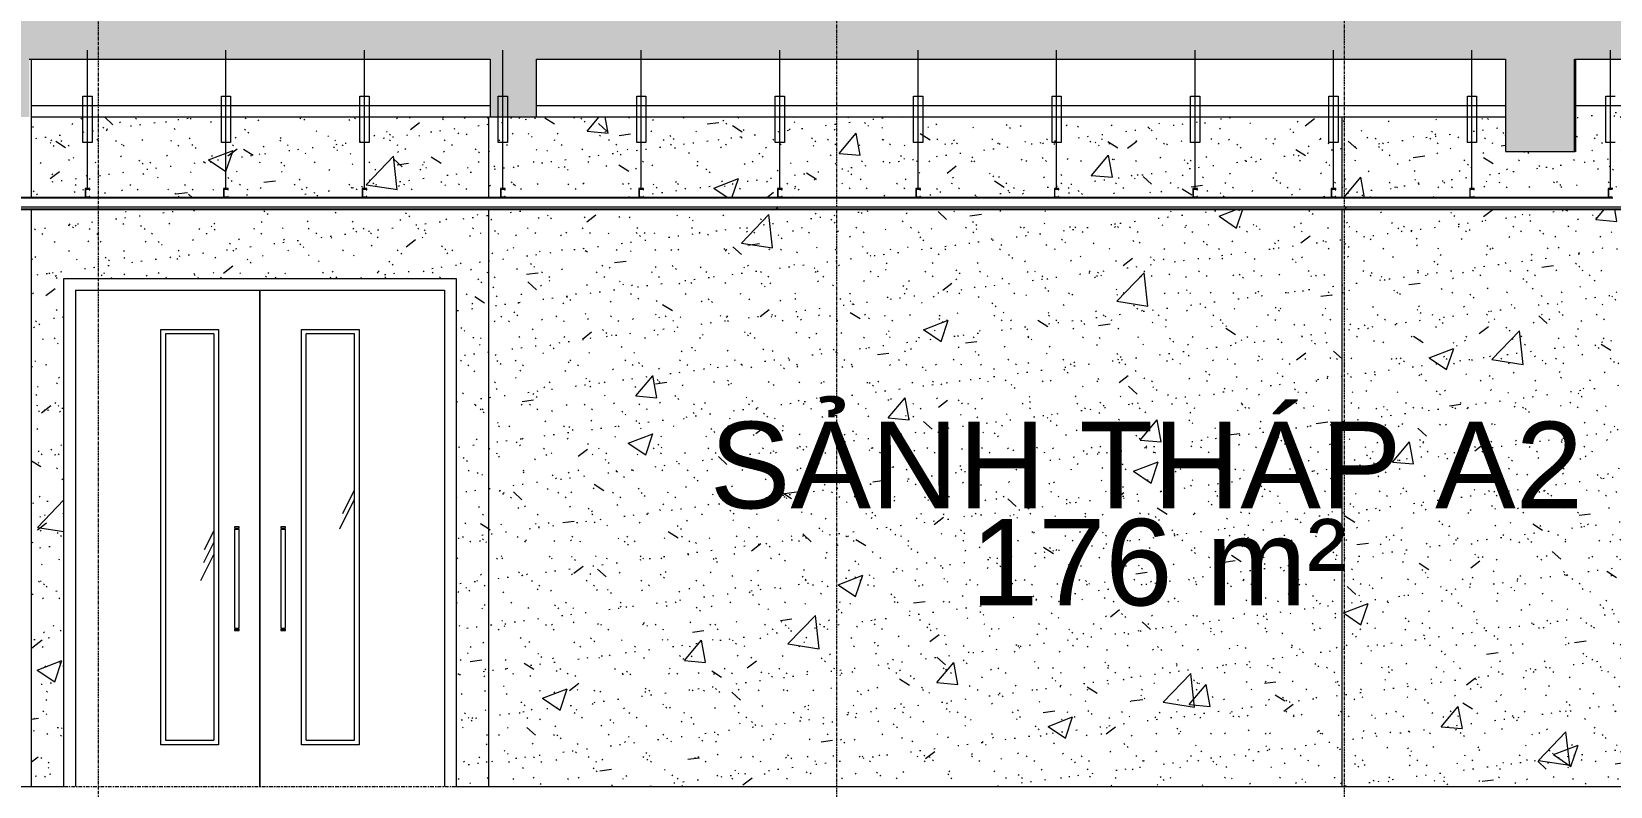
# Model space of a CAD drawing. Header units: millimetres. Extents: x 3451 to 201731, y -8641 to 35300.
# Drawn here: x 33547 to 40390, y 26000 to 29270 of the extents above; entities that cross this region are included whole.
import ezdxf

# ---------------------------------------------------------------- set-up
doc = ezdxf.new("R2010")
doc.units = ezdxf.units.MM
doc.linetypes.add('Centre', pattern=[31.75, 6.35, -4.7625, 15.875, -4.7625])
doc.linetypes.add('Grid Line', pattern=[22.225, 12.7, -3.175, 3.175, -3.175])
for name, color, linetype, lineweight in [('0-1', 7, 'Continuous', 5), ('A-AREA-IDEN', 2, 'Continuous', 9), ('A-CLNG', 13, 'Continuous', 9), ('A-CLNG-1', 13, 'Continuous', 25), ('A-CLNG-PATT-1', 13, 'Continuous', 9), ('A-DETL-GENF', 92, 'Continuous', 9), ('A-DETL-GENF-1', 7, 'Continuous', 9), ('A-DETL-THIN', 151, 'Continuous', 9), ('A-DOOR', 31, 'Continuous', 9), ('A-DOOR-FRAM', 31, 'Continuous', 9), ('A-FLOR-LEVL-2', 51, 'Centre', 9), ('A-WALL-PATT-4', 111, 'Continuous', 9), ('I-WALL', 2, 'Continuous', 9), ('S-BEAM-1', 12, 'Continuous', 5), ('S-BEAM-2', 10, 'Continuous', 35), ('S-BEAM-3', 7, 'Continuous', 9), ('S-GRID-1', 1, 'Grid Line', 9)]:
    doc.layers.add(name, color=color, linetype=linetype, lineweight=lineweight)
doc.styles.add('Arial_1', font='arial.ttf', dxfattribs={"height": 375})
pattern_1 = [(63.435, (51212.7, 14229.33), (-0.001, 1524.001), [532.46, -2875.3]), (63.435, (49688.7, 14229.33), (-0.001, 1524), [532.46, -2875.3]), (63.435, (51942.24, 14523.8), (-0.001, 1524.001), [532.46, -2875.3]), (63.435, (50418.24, 14523.8), (-0.001, 1524), [532.46, -2875.3]), (63.435, (51831.8, 14419.83), (-0.001, 1524.001), [532.46, -2875.3]), (63.435, (50307.8, 14419.83), (-0.001, 1524), [532.46, -2875.3]), (63.435, (51719.26, 15015.1), (-0.001, 1524.001), [258.8, -3148.965]), (63.435, (50195.26, 15015.1), (-0.001, 1524), [258.8, -3148.965]), (63.435, (51645.65, 14922.95), (-0.001, 1524.001), [532.46, -2875.3]), (63.435, (50121.65, 14922.95), (-0.001, 1524), [532.46, -2875.3]), (63.435, (51658.64, 14989.1), (-0.001, 1524.001), [532.46, -2875.3]), (63.435, (50134.64, 14989.1), (-0.001, 1524), [532.46, -2875.3]), (63.435, (51043.8, 14698.94), (-0.001, 1524), [532.46, -2875.3]), (63.435, (49519.8, 14698.94), (-0.001, 1524), [532.46, -2875.3]), (63.435, (51056.8, 14776.9), (-0.001, 1524), [532.46, -2875.3]), (63.435, (49532.8, 14776.9), (-0.001, 1524), [532.46, -2875.3]), (63.435, (51060.3, 14833.1), (-0.001, 1524), [532.46, -2875.3]), (63.435, (49536.3, 14833.1), (-0.001, 1524), [532.46, -2875.3])]
pattern_2 = [(50, (49422.4, 14125), (1093.104, -95.634), [114.3, -1257.3]), (355, (49422.4, 14125), (-211.46, 1146.34), [91.44, -1005.84]), (100.451, (49513.5, 14117), (881.656, 1050.7), [97.14, -1068.54]), (46.184, (49422.4, 14429.8), (1626.475, -252.26), [171.45, -1885.95]), (96.636, (49558, 14408.8), (1424.42, 1484.57), [145.71, -1602.81]), (351.184, (49422.4, 14429.8), (1424.43, 1484.55), [137.16, -1508.76]), (21, (49574.8, 14353.6), (909.686, -613.59), [114.3, -1257.3]), (326, (49574.8, 14353.6), (370.81, 1105.13), [91.44, -1005.84]), (71.451, (49650.6, 14302.5), (1280.503, 491.53), [97.14, -1068.54]), (37.5, (49422.43, 14125), (18.531, 507.33), [50.292, -943.356, 50.292, -970.788, -1009.65]), (37.5, (49422.43, 14125), (18.531, 507.33), [-2014.728, 50.292, -959.358]), (7.5, (49422.43, 14125), (400.918, 601.084), [50.292, -531.876, 50.292, -920.496, -384.81]), (7.5, (49422.43, 14125), (400.918, 601.084), [-1552.956, 50.292, -334.518]), (327.5, (49082.58, 14125), (813.545, -34.374), [50.292, -330.708, 50.292, -1138.428, -1577.34]), (327.5, (49082.58, 14125), (813.545, -34.374), [-1569.72, 50.292, -1527.048]), (317.5, (48930.2, 14125), (888.775, 152.56), [50.292, -445.008, 50.292, -739.14, -1120.14]), (317.5, (48930.2, 14125), (888.775, 152.56), [-1284.73, 50.29, -1069.85])]
pattern_3 = [(37.5, (49422.43, 14125), (-4.79953, 146.8239), [5.029, -110.795, 5.029, -124.511, -123.825]), (37.5, (49422.43, 14125), (-4.79953, 146.8239), [-245.364, 5.029, -118.796]), (7.5, (49422.43, 14125), (134.8574, 215.0472), [5.029, -57.455, 5.029, -99.365, -40.005]), (7.5, (49422.43, 14125), (134.8574, 215.0472), [-166.878, 5.029, -34.976]), (327.5, (49328.7, 14125), (237.29776, 0.4316), [5.029, -33.071, 5.029, -132.131, -179.07]), (327.5, (49328.7, 14125), (237.29776, 0.4316), [-175.26, 5.029, -174.041]), (317.5, (49328.7, 14125), (229.067, 66.8792), [5.029, -14.021, 5.029, -84.887, -102.87]), (317.5, (49328.7, 14125), (229.067, 66.8792), [-108.966, 5.029, -97.841])]

# ---------------------------------------------------------------- blocks, each defined once
blk = doc.blocks.new('NCV_TKTC_KET CAU_rvt-1-TKCS_MẶT CẮT C')
at = {"layer": 'S-BEAM-1'}
blk.add_hatch(color=256, dxfattribs=at).paths.add_polyline_path([(40235.6, 28750), (40236.9, 28750), (40235.6, 29140.6)])
at = {"layer": 'S-BEAM-2'}
blk.add_line((40236.9, 28750), (40236.9, 29150.1), dxfattribs=at)
at = {"layer": 'S-BEAM-3'}
for p, q in [((33547.4, 28950), (35535.3, 28950)), ((35735.3, 28950), (39935.6, 28950)), ((40236.9, 28950), (44235.3, 28950)), ((33547.4, 28900), (35535.3, 28900)), ((35735.3, 28900), (39935.6, 28900))]:
    blk.add_line(p, q, dxfattribs=at)
blk = doc.blocks.new('FD_07 - FD_07-1700x2200-CỬA ĐI 2 CÁNH-V242-TKCS_MẶT CẮT C')
at = {"layer": 'A-DOOR'}
h = blk.add_hatch(dxfattribs=at)
h.set_pattern_fill('FP_2', color=256, style=0, pattern_type=2)
h.set_pattern_definition(pattern_1)
h.paths.add_polyline_path([(34127.1, 26200), (34337.1, 26200), (34337.1, 27960), (34127.1, 27960), (34127.1, 26410)])
h = blk.add_hatch(dxfattribs=at)
h.set_pattern_fill('FP_2', color=256, style=0, pattern_type=2)
h.set_pattern_definition(pattern_1)
h.paths.add_polyline_path([(34737.1, 26200), (34947.1, 26200), (34947.1, 27960), (34737.1, 27960), (34737.1, 26410)])
for p, q in [((34537.1, 28150), (34537.1, 26000)), ((34537.1, 26000), (34537.1, 28150)), ((34107.1, 27980), (34357.1, 27980)), ((34107.1, 26180), (34107.1, 27980)), ((34127.1, 27960), (34127.1, 26200)), ((34337.1, 27960), (34127.1, 27960)), ((34337.1, 27960), (34337.1, 26200)), ((34357.1, 27980), (34357.1, 26180)), ((34717.1, 27980), (34967.1, 27980)), ((34717.1, 26180), (34717.1, 27980)), ((34947.1, 27960), (34737.1, 27960)), ((34737.1, 26200), (34737.1, 27960)), ((34947.1, 26200), (34947.1, 27960)), ((34967.1, 27980), (34967.1, 26180)), ((34427.1, 27125), (34427.1, 27119)), ((34447.1, 27125), (34427.1, 27125)), ((34427.1, 27119), (34447.1, 27119)), ((34427.1, 27114.8), (34427.1, 26685.2)), ((34427.1, 27114.8), (34447.1, 27114.8)), ((34429.1, 27119), (34429.1, 27114.8)), ((34445.2, 27114.8), (34445.2, 27119)), ((34447.1, 27119), (34447.1, 27125)), ((34447.1, 26685.2), (34447.1, 27114.8)), ((34627.1, 27125), (34627.1, 27119)), ((34647.1, 27125), (34627.1, 27125)), ((34627.1, 27119), (34647.1, 27119)), ((34627.1, 27114.8), (34627.1, 26685.2)), ((34627.1, 27114.8), (34647.1, 27114.8)), ((34629.1, 27119), (34629.1, 27114.8)), ((34645.2, 27114.8), (34645.2, 27119)), ((34647.1, 27119), (34647.1, 27125)), ((34647.1, 26685.2), (34647.1, 27114.8)), ((34427.1, 26685.2), (34447.1, 26685.2)), ((34427.1, 26681), (34427.1, 26675)), ((34427.1, 26681), (34447.1, 26681)), ((34427.1, 26675), (34447.1, 26675)), ((34429.1, 26685.2), (34429.1, 26681)), ((34445.2, 26681), (34445.2, 26685.2)), ((34447.1, 26675), (34447.1, 26681)), ((34627.1, 26685.2), (34647.1, 26685.2)), ((34627.1, 26681), (34627.1, 26675)), ((34627.1, 26681), (34647.1, 26681)), ((34627.1, 26675), (34647.1, 26675)), ((34629.1, 26685.2), (34629.1, 26681)), ((34645.2, 26681), (34645.2, 26685.2)), ((34647.1, 26675), (34647.1, 26681)), ((34357.1, 26180), (34107.1, 26180)), ((34127.1, 26200), (34337.1, 26200)), ((34967.1, 26180), (34717.1, 26180)), ((34737.1, 26200), (34947.1, 26200))]:
    blk.add_line(p, q, dxfattribs=at)
at = {"layer": 'A-DOOR-FRAM'}
for p, q in [((33737.1, 28150), (33737.1, 26000)), ((33737.1, 28150), (35337.1, 28150)), ((35337.1, 28150), (35337.1, 26000))]:
    blk.add_line(p, q, dxfattribs=at)
blk = doc.blocks.new('Repeating Detail - THANH TREO TRẦN 600-354052-TKCS_MẶT CẮT C')
at = {"layer": 'A-DETL-GENF'}
for points in [[(33779.8, 28550), (33799.8, 28550), (33799.8, 28556), (33797.3, 28552.5), (33782.3, 28552.5), (33782.3, 28587.5), (33797.3, 28587.5), (33799.8, 28584), (33799.8, 28590), (33779.8, 28590)], [(34379.8, 28550), (34399.8, 28550), (34399.8, 28556), (34397.3, 28552.5), (34382.3, 28552.5), (34382.3, 28587.5), (34397.3, 28587.5), (34399.8, 28584), (34399.8, 28590), (34379.8, 28590)], [(34979.8, 28550), (34999.8, 28550), (34999.8, 28556), (34997.3, 28552.5), (34982.3, 28552.5), (34982.3, 28587.5), (34997.3, 28587.5), (34999.8, 28584), (34999.8, 28590), (34979.8, 28590)], [(35584.1, 28550), (35599.8, 28550), (35599.8, 28556), (35597.3, 28552.5), (35582.3, 28552.5), (35582.3, 28587.5), (35597.3, 28587.5), (35599.8, 28584), (35599.8, 28590), (35579.8, 28590), (35579.8, 28550)], [(36179.8, 28550), (36199.8, 28550), (36199.8, 28556), (36197.3, 28552.5), (36182.3, 28552.5), (36182.3, 28587.5), (36197.3, 28587.5), (36199.8, 28584), (36199.8, 28590), (36179.8, 28590)], [(36779.8, 28550), (36799.8, 28550), (36799.8, 28556), (36797.3, 28552.5), (36782.3, 28552.5), (36782.3, 28587.5), (36797.3, 28587.5), (36799.8, 28584), (36799.8, 28590), (36779.8, 28590)], [(37379.8, 28550), (37399.8, 28550), (37399.8, 28556), (37397.3, 28552.5), (37382.3, 28552.5), (37382.3, 28587.5), (37397.3, 28587.5), (37399.8, 28584), (37399.8, 28590), (37379.8, 28590)], [(37979.8, 28550), (37999.8, 28550), (37999.8, 28556), (37997.3, 28552.5), (37982.3, 28552.5), (37982.3, 28587.5), (37997.3, 28587.5), (37999.8, 28584), (37999.8, 28590), (37979.8, 28590)], [(38579.8, 28550), (38599.8, 28550), (38599.8, 28556), (38597.3, 28552.5), (38582.3, 28552.5), (38582.3, 28587.5), (38597.3, 28587.5), (38599.8, 28584), (38599.8, 28590), (38579.8, 28590)], [(39179.8, 28550), (39199.8, 28550), (39199.8, 28556), (39197.3, 28552.5), (39182.3, 28552.5), (39182.3, 28587.5), (39197.3, 28587.5), (39199.8, 28584), (39199.8, 28590), (39179.8, 28590)], [(39779.8, 28550), (39799.8, 28550), (39799.8, 28556), (39797.3, 28552.5), (39782.3, 28552.5), (39782.3, 28587.5), (39797.3, 28587.5), (39799.8, 28584), (39799.8, 28590), (39779.8, 28590)], [(40379.8, 28550), (40399.8, 28550), (40399.8, 28556), (40397.3, 28552.5), (40382.3, 28552.5), (40382.3, 28587.5), (40397.3, 28587.5), (40399.8, 28584), (40399.8, 28590), (40379.8, 28590)]]:
    blk.add_hatch(color=256, dxfattribs=at).paths.add_polyline_path(points)
for p, q in [((33789.8, 28590), (33789.8, 29190)), ((34389.8, 28590), (34389.8, 29190)), ((34989.8, 28590), (34989.8, 29190)), ((35589.8, 28590), (35589.8, 29190)), ((36189.8, 28590), (36189.8, 29190)), ((36789.8, 28590), (36789.8, 29190)), ((37389.8, 28590), (37389.8, 29190)), ((37989.8, 28590), (37989.8, 29190)), ((38589.8, 28590), (38589.8, 29190)), ((39189.8, 28590), (39189.8, 29190)), ((39789.8, 28590), (39789.8, 29190)), ((40389.8, 28590), (40389.8, 29190)), ((33769.8, 28990), (33809.8, 28990)), ((33769.8, 28790), (33769.8, 28990)), ((33809.8, 28990), (33809.8, 28790)), ((34369.8, 28990), (34409.8, 28990)), ((34369.8, 28790), (34369.8, 28990)), ((34409.8, 28990), (34409.8, 28790)), ((34969.8, 28990), (35009.8, 28990)), ((34969.8, 28790), (34969.8, 28990)), ((35009.8, 28990), (35009.8, 28790)), ((35569.8, 28990), (35609.8, 28990)), ((35569.8, 28790), (35569.8, 28990)), ((35609.8, 28990), (35609.8, 28790)), ((36169.8, 28990), (36209.8, 28990)), ((36169.8, 28790), (36169.8, 28990)), ((36209.8, 28990), (36209.8, 28790)), ((36769.8, 28990), (36809.8, 28990)), ((36769.8, 28790), (36769.8, 28990)), ((36809.8, 28990), (36809.8, 28790)), ((37369.8, 28990), (37409.8, 28990)), ((37369.8, 28790), (37369.8, 28990)), ((37409.8, 28990), (37409.8, 28790)), ((37969.8, 28990), (38009.8, 28990)), ((37969.8, 28790), (37969.8, 28990)), ((38009.8, 28990), (38009.8, 28790)), ((38569.8, 28990), (38609.8, 28990)), ((38569.8, 28790), (38569.8, 28990)), ((38609.8, 28990), (38609.8, 28790)), ((39169.8, 28990), (39209.8, 28990)), ((39169.8, 28790), (39169.8, 28990)), ((39209.8, 28990), (39209.8, 28790)), ((39769.8, 28990), (39809.8, 28990)), ((39769.8, 28790), (39769.8, 28990)), ((39809.8, 28990), (39809.8, 28790)), ((40369.8, 28990), (40409.8, 28990)), ((40369.8, 28790), (40369.8, 28990)), ((33809.8, 28790), (33769.8, 28790)), ((34409.8, 28790), (34369.8, 28790)), ((35009.8, 28790), (34969.8, 28790)), ((35609.8, 28790), (35569.8, 28790)), ((36209.8, 28790), (36169.8, 28790)), ((36809.8, 28790), (36769.8, 28790)), ((37409.8, 28790), (37369.8, 28790)), ((38009.8, 28790), (37969.8, 28790)), ((38609.8, 28790), (38569.8, 28790)), ((39209.8, 28790), (39169.8, 28790)), ((39809.8, 28790), (39769.8, 28790)), ((40409.8, 28790), (40369.8, 28790)), ((33799.8, 28590), (33779.8, 28590)), ((33779.8, 28590), (33779.8, 28550)), ((33799.8, 28590), (33779.8, 28590)), ((33779.8, 28590), (33779.8, 28550)), ((33779.8, 28550), (33799.8, 28550)), ((33779.8, 28550), (33799.8, 28550)), ((33782.3, 28587.5), (33797.3, 28587.5)), ((33782.3, 28552.5), (33782.3, 28587.5)), ((33782.3, 28552.5), (33782.3, 28587.5)), ((33782.3, 28587.5), (33797.3, 28587.5)), ((33797.3, 28552.5), (33782.3, 28552.5)), ((33797.3, 28552.5), (33782.3, 28552.5)), ((33797.3, 28587.5), (33797.3, 28584)), ((33797.3, 28587.5), (33797.3, 28584)), ((33797.3, 28584), (33799.8, 28584)), ((33797.3, 28584), (33799.8, 28584)), ((33799.8, 28556), (33797.3, 28556)), ((33797.3, 28556), (33797.3, 28552.5)), ((33799.8, 28556), (33797.3, 28556)), ((33797.3, 28556), (33797.3, 28552.5)), ((33799.8, 28584), (33799.8, 28590)), ((33799.8, 28584), (33799.8, 28590)), ((33799.8, 28550), (33799.8, 28556)), ((33799.8, 28550), (33799.8, 28556)), ((34399.8, 28590), (34379.8, 28590)), ((34379.8, 28590), (34379.8, 28550)), ((34399.8, 28590), (34379.8, 28590)), ((34379.8, 28590), (34379.8, 28550)), ((34379.8, 28550), (34399.8, 28550)), ((34379.8, 28550), (34399.8, 28550)), ((34382.3, 28587.5), (34397.3, 28587.5)), ((34382.3, 28552.5), (34382.3, 28587.5)), ((34382.3, 28552.5), (34382.3, 28587.5)), ((34382.3, 28587.5), (34397.3, 28587.5)), ((34397.3, 28552.5), (34382.3, 28552.5)), ((34397.3, 28552.5), (34382.3, 28552.5)), ((34397.3, 28587.5), (34397.3, 28584)), ((34397.3, 28587.5), (34397.3, 28584)), ((34397.3, 28584), (34399.8, 28584)), ((34397.3, 28584), (34399.8, 28584)), ((34399.8, 28556), (34397.3, 28556)), ((34397.3, 28556), (34397.3, 28552.5)), ((34399.8, 28556), (34397.3, 28556)), ((34397.3, 28556), (34397.3, 28552.5)), ((34399.8, 28584), (34399.8, 28590)), ((34399.8, 28584), (34399.8, 28590)), ((34399.8, 28550), (34399.8, 28556)), ((34399.8, 28550), (34399.8, 28556)), ((34999.8, 28590), (34979.8, 28590)), ((34979.8, 28590), (34979.8, 28550)), ((34999.8, 28590), (34979.8, 28590)), ((34979.8, 28590), (34979.8, 28550)), ((34979.8, 28550), (34999.8, 28550)), ((34979.8, 28550), (34999.8, 28550)), ((34982.3, 28587.5), (34997.3, 28587.5)), ((34982.3, 28552.5), (34982.3, 28587.5)), ((34982.3, 28552.5), (34982.3, 28587.5)), ((34982.3, 28587.5), (34997.3, 28587.5)), ((34997.3, 28552.5), (34982.3, 28552.5)), ((34997.3, 28552.5), (34982.3, 28552.5)), ((34997.3, 28587.5), (34997.3, 28584)), ((34997.3, 28587.5), (34997.3, 28584)), ((34997.3, 28584), (34999.8, 28584)), ((34997.3, 28584), (34999.8, 28584)), ((34999.8, 28556), (34997.3, 28556)), ((34997.3, 28556), (34997.3, 28552.5)), ((34999.8, 28556), (34997.3, 28556)), ((34997.3, 28556), (34997.3, 28552.5)), ((34999.8, 28584), (34999.8, 28590)), ((34999.8, 28584), (34999.8, 28590)), ((34999.8, 28550), (34999.8, 28556)), ((34999.8, 28550), (34999.8, 28556)), ((35599.8, 28590), (35579.8, 28590)), ((35579.8, 28590), (35579.8, 28550)), ((35599.8, 28590), (35579.8, 28590)), ((35579.8, 28590), (35579.8, 28550)), ((35579.8, 28550), (35599.8, 28550)), ((35579.8, 28550), (35599.8, 28550)), ((35582.3, 28587.5), (35597.3, 28587.5)), ((35582.3, 28552.5), (35582.3, 28587.5)), ((35582.3, 28552.5), (35582.3, 28587.5)), ((35582.3, 28587.5), (35597.3, 28587.5)), ((35597.3, 28552.5), (35582.3, 28552.5)), ((35597.3, 28552.5), (35582.3, 28552.5)), ((35597.3, 28587.5), (35597.3, 28584)), ((35597.3, 28587.5), (35597.3, 28584)), ((35597.3, 28584), (35599.8, 28584)), ((35597.3, 28584), (35599.8, 28584)), ((35599.8, 28556), (35597.3, 28556)), ((35597.3, 28556), (35597.3, 28552.5)), ((35599.8, 28556), (35597.3, 28556)), ((35597.3, 28556), (35597.3, 28552.5)), ((35599.8, 28584), (35599.8, 28590)), ((35599.8, 28584), (35599.8, 28590)), ((35599.8, 28550), (35599.8, 28556)), ((35599.8, 28550), (35599.8, 28556)), ((36199.8, 28590), (36179.8, 28590)), ((36179.8, 28590), (36179.8, 28550)), ((36199.8, 28590), (36179.8, 28590)), ((36179.8, 28590), (36179.8, 28550)), ((36179.8, 28550), (36199.8, 28550)), ((36179.8, 28550), (36199.8, 28550)), ((36182.3, 28587.5), (36197.3, 28587.5)), ((36182.3, 28552.5), (36182.3, 28587.5)), ((36182.3, 28552.5), (36182.3, 28587.5)), ((36182.3, 28587.5), (36197.3, 28587.5)), ((36197.3, 28552.5), (36182.3, 28552.5)), ((36197.3, 28552.5), (36182.3, 28552.5)), ((36197.3, 28587.5), (36197.3, 28584)), ((36197.3, 28587.5), (36197.3, 28584)), ((36197.3, 28584), (36199.8, 28584)), ((36197.3, 28584), (36199.8, 28584)), ((36199.8, 28556), (36197.3, 28556)), ((36197.3, 28556), (36197.3, 28552.5)), ((36199.8, 28556), (36197.3, 28556)), ((36197.3, 28556), (36197.3, 28552.5)), ((36199.8, 28584), (36199.8, 28590)), ((36199.8, 28584), (36199.8, 28590)), ((36199.8, 28550), (36199.8, 28556)), ((36199.8, 28550), (36199.8, 28556)), ((36799.8, 28590), (36779.8, 28590)), ((36779.8, 28590), (36779.8, 28550)), ((36799.8, 28590), (36779.8, 28590)), ((36779.8, 28590), (36779.8, 28550)), ((36779.8, 28550), (36799.8, 28550)), ((36779.8, 28550), (36799.8, 28550)), ((36782.3, 28587.5), (36797.3, 28587.5)), ((36782.3, 28552.5), (36782.3, 28587.5)), ((36782.3, 28552.5), (36782.3, 28587.5)), ((36782.3, 28587.5), (36797.3, 28587.5)), ((36797.3, 28552.5), (36782.3, 28552.5)), ((36797.3, 28552.5), (36782.3, 28552.5)), ((36797.3, 28587.5), (36797.3, 28584)), ((36797.3, 28587.5), (36797.3, 28584)), ((36797.3, 28584), (36799.8, 28584)), ((36797.3, 28584), (36799.8, 28584)), ((36799.8, 28556), (36797.3, 28556)), ((36797.3, 28556), (36797.3, 28552.5)), ((36799.8, 28556), (36797.3, 28556)), ((36797.3, 28556), (36797.3, 28552.5)), ((36799.8, 28584), (36799.8, 28590)), ((36799.8, 28584), (36799.8, 28590)), ((36799.8, 28550), (36799.8, 28556)), ((36799.8, 28550), (36799.8, 28556)), ((37399.8, 28590), (37379.8, 28590)), ((37379.8, 28590), (37379.8, 28550)), ((37399.8, 28590), (37379.8, 28590)), ((37379.8, 28590), (37379.8, 28550)), ((37379.8, 28550), (37399.8, 28550)), ((37379.8, 28550), (37399.8, 28550)), ((37382.3, 28587.5), (37397.3, 28587.5)), ((37382.3, 28552.5), (37382.3, 28587.5)), ((37382.3, 28552.5), (37382.3, 28587.5)), ((37382.3, 28587.5), (37397.3, 28587.5)), ((37397.3, 28552.5), (37382.3, 28552.5)), ((37397.3, 28552.5), (37382.3, 28552.5)), ((37397.3, 28587.5), (37397.3, 28584)), ((37397.3, 28587.5), (37397.3, 28584)), ((37397.3, 28584), (37399.8, 28584)), ((37397.3, 28584), (37399.8, 28584)), ((37399.8, 28556), (37397.3, 28556)), ((37397.3, 28556), (37397.3, 28552.5)), ((37399.8, 28556), (37397.3, 28556)), ((37397.3, 28556), (37397.3, 28552.5)), ((37399.8, 28584), (37399.8, 28590)), ((37399.8, 28584), (37399.8, 28590)), ((37399.8, 28550), (37399.8, 28556)), ((37399.8, 28550), (37399.8, 28556)), ((37999.8, 28590), (37979.8, 28590)), ((37979.8, 28590), (37979.8, 28550)), ((37999.8, 28590), (37979.8, 28590)), ((37979.8, 28590), (37979.8, 28550)), ((37979.8, 28550), (37999.8, 28550)), ((37979.8, 28550), (37999.8, 28550)), ((37982.3, 28587.5), (37997.3, 28587.5)), ((37982.3, 28552.5), (37982.3, 28587.5)), ((37982.3, 28552.5), (37982.3, 28587.5)), ((37982.3, 28587.5), (37997.3, 28587.5)), ((37997.3, 28552.5), (37982.3, 28552.5)), ((37997.3, 28552.5), (37982.3, 28552.5)), ((37997.3, 28587.5), (37997.3, 28584)), ((37997.3, 28587.5), (37997.3, 28584)), ((37997.3, 28584), (37999.8, 28584)), ((37997.3, 28584), (37999.8, 28584)), ((37999.8, 28556), (37997.3, 28556)), ((37997.3, 28556), (37997.3, 28552.5)), ((37999.8, 28556), (37997.3, 28556)), ((37997.3, 28556), (37997.3, 28552.5)), ((37999.8, 28584), (37999.8, 28590)), ((37999.8, 28584), (37999.8, 28590)), ((37999.8, 28550), (37999.8, 28556)), ((37999.8, 28550), (37999.8, 28556)), ((38599.8, 28590), (38579.8, 28590)), ((38579.8, 28590), (38579.8, 28550)), ((38599.8, 28590), (38579.8, 28590)), ((38579.8, 28590), (38579.8, 28550)), ((38579.8, 28550), (38599.8, 28550)), ((38579.8, 28550), (38599.8, 28550)), ((38582.3, 28587.5), (38597.3, 28587.5)), ((38582.3, 28552.5), (38582.3, 28587.5)), ((38582.3, 28552.5), (38582.3, 28587.5)), ((38582.3, 28587.5), (38597.3, 28587.5)), ((38597.3, 28552.5), (38582.3, 28552.5)), ((38597.3, 28552.5), (38582.3, 28552.5)), ((38597.3, 28587.5), (38597.3, 28584)), ((38597.3, 28587.5), (38597.3, 28584)), ((38597.3, 28584), (38599.8, 28584)), ((38597.3, 28584), (38599.8, 28584)), ((38599.8, 28556), (38597.3, 28556)), ((38597.3, 28556), (38597.3, 28552.5)), ((38599.8, 28556), (38597.3, 28556)), ((38597.3, 28556), (38597.3, 28552.5)), ((38599.8, 28584), (38599.8, 28590)), ((38599.8, 28584), (38599.8, 28590)), ((38599.8, 28550), (38599.8, 28556)), ((38599.8, 28550), (38599.8, 28556)), ((39199.8, 28590), (39179.8, 28590)), ((39179.8, 28590), (39179.8, 28550)), ((39199.8, 28590), (39179.8, 28590)), ((39179.8, 28590), (39179.8, 28550)), ((39179.8, 28550), (39199.8, 28550)), ((39179.8, 28550), (39199.8, 28550)), ((39182.3, 28587.5), (39197.3, 28587.5)), ((39182.3, 28552.5), (39182.3, 28587.5)), ((39182.3, 28552.5), (39182.3, 28587.5)), ((39182.3, 28587.5), (39197.3, 28587.5)), ((39197.3, 28552.5), (39182.3, 28552.5)), ((39197.3, 28552.5), (39182.3, 28552.5)), ((39197.3, 28587.5), (39197.3, 28584)), ((39197.3, 28587.5), (39197.3, 28584)), ((39197.3, 28584), (39199.8, 28584)), ((39197.3, 28584), (39199.8, 28584)), ((39199.8, 28556), (39197.3, 28556)), ((39197.3, 28556), (39197.3, 28552.5)), ((39199.8, 28556), (39197.3, 28556)), ((39197.3, 28556), (39197.3, 28552.5)), ((39199.8, 28584), (39199.8, 28590)), ((39199.8, 28584), (39199.8, 28590)), ((39199.8, 28550), (39199.8, 28556)), ((39199.8, 28550), (39199.8, 28556)), ((39799.8, 28590), (39779.8, 28590)), ((39779.8, 28590), (39779.8, 28550)), ((39799.8, 28590), (39779.8, 28590)), ((39779.8, 28590), (39779.8, 28550)), ((39779.8, 28550), (39799.8, 28550)), ((39779.8, 28550), (39799.8, 28550)), ((39782.3, 28587.5), (39797.3, 28587.5)), ((39782.3, 28552.5), (39782.3, 28587.5)), ((39782.3, 28552.5), (39782.3, 28587.5)), ((39782.3, 28587.5), (39797.3, 28587.5)), ((39797.3, 28552.5), (39782.3, 28552.5)), ((39797.3, 28552.5), (39782.3, 28552.5)), ((39797.3, 28587.5), (39797.3, 28584)), ((39797.3, 28587.5), (39797.3, 28584)), ((39797.3, 28584), (39799.8, 28584)), ((39797.3, 28584), (39799.8, 28584)), ((39799.8, 28556), (39797.3, 28556)), ((39797.3, 28556), (39797.3, 28552.5)), ((39799.8, 28556), (39797.3, 28556)), ((39797.3, 28556), (39797.3, 28552.5)), ((39799.8, 28584), (39799.8, 28590)), ((39799.8, 28584), (39799.8, 28590)), ((39799.8, 28550), (39799.8, 28556)), ((39799.8, 28550), (39799.8, 28556)), ((40399.8, 28590), (40379.8, 28590)), ((40379.8, 28590), (40379.8, 28550)), ((40399.8, 28590), (40379.8, 28590)), ((40379.8, 28590), (40379.8, 28550)), ((40379.8, 28550), (40399.8, 28550)), ((40379.8, 28550), (40399.8, 28550)), ((40382.3, 28587.5), (40397.3, 28587.5)), ((40382.3, 28552.5), (40382.3, 28587.5)), ((40382.3, 28552.5), (40382.3, 28587.5)), ((40382.3, 28587.5), (40397.3, 28587.5)), ((40397.3, 28552.5), (40382.3, 28552.5)), ((40397.3, 28552.5), (40382.3, 28552.5))]:
    blk.add_line(p, q, dxfattribs=at)

msp = doc.modelspace()

# ---------------------------------------------------------------- hatches: boundary and pattern name
at = {"layer": 'A-CLNG-PATT-1'}
h = msp.add_hatch(dxfattribs=at)
h.set_pattern_fill('FP_7', color=256, style=0, pattern_type=2)
h.set_pattern_definition([(0, (49422.43, 14125), (1219.2, 304.8), [50.292, -864.108, 50.292, -864.108, -4876.8]), (0, (49422.43, 14125), (1219.2, 304.8), [-1828.8, 50.292, -1778.508, 50.292, -864.108, -2133.6]), (0, (49422.43, 14125), (1219.2, 304.8), [-4572, 50.292, -559.308, 50.292, -1473.708]), (120, (49879.63, 14277.4), (-873.5645, 903.458), [50.292, -864.108, 50.292, -5740.908]), (120, (49879.63, 14277.4), (-873.5645, 903.458), [-964.692, -864.108, 50.292, -1778.508, -3048]), (120, (49879.63, 14277.4), (-873.5645, 903.458), [-3657.6, 50.292, -864.108, 50.292, -2083.308]), (120, (49879.63, 14277.4), (-873.5645, 903.458), [-4622.292, -559.308, 50.292, -1473.708]), (240, (50032.03, 14887), (-345.6355, -1208.258), [50.292, -864.108, 50.292, -5740.908]), (240, (50032.03, 14887), (-345.6355, -1208.258), [-964.692, -864.108, 50.292, -1778.508, -3048]), (240, (50032.03, 14887), (-345.6355, -1208.258), [-3657.6, 50.292, -864.108, 50.292, -2083.308]), (240, (50032.03, 14887), (-345.6355, -1208.258), [-4622.292, -559.308, 50.292, -1473.708])])
h.paths.add_polyline_path([(44337, 28500), (44337, 28510), (27136.9, 28510), (27136.9, 28500), (43301.1, 28500)])
at = {"layer": 'A-DETL-GENF-1'}
msp.add_hatch(color=256, dxfattribs=at).paths.add_polyline_path([(40235.6, 28750), (40235.6, 29150), (44235.3, 29150), (44235.3, 28750), (44536.9, 28750), (44536.9, 29350), (33537.4, 29350), (33537.4, 29550), (23337.4, 29550), (23337.4, 28950), (23535.3, 28950), (23535.3, 29350), (26536.9, 29350), (26536.9, 28950), (26735.3, 28950), (26735.3, 29350), (28436.9, 29350), (28436.9, 28900), (28636.9, 28900), (28636.9, 29350), (30536.9, 29350), (30536.9, 28900), (30735.3, 28900), (30735.3, 29350), (33335.3, 29350), (33335.3, 28900), (33537.4, 28900), (33537.4, 29150), (35535.3, 29150), (35535.3, 28900), (35735.3, 28900), (35735.3, 29150), (39935.6, 29150), (39935.6, 28750), (40085.7, 28750)])
at = {"layer": 'A-WALL-PATT-4'}
h = msp.add_hatch(dxfattribs=at)
h.set_pattern_fill('FP_4', color=256, style=0, pattern_type=2)
h.set_pattern_definition(pattern_2)
h.paths.add_polyline_path([(40546.9, 26000), (40546.9, 28500), (39236.9, 28500), (39236.9, 26000), (39442.6, 26000)])
h.paths.add_polyline_path([(40235.6, 28550), (40379.8, 28550), (40379.8, 28590), (40399.8, 28590), (40399.8, 28584), (40397.3, 28587.5), (40382.3, 28587.5), (40382.3, 28552.5), (40397.3, 28552.5), (40399.8, 28556), (40399.8, 28550), (40546.9, 28550), (40546.9, 28950), (40236.9, 28950), (40235.6, 28750), (39935.6, 28750), (39935.6, 28900), (39236.9, 28900), (39236.9, 28550), (39779.8, 28550), (39779.8, 28590), (39799.8, 28590), (39799.8, 28584), (39797.3, 28587.5), (39782.3, 28587.5), (39782.3, 28552.5), (39797.3, 28552.5), (39799.8, 28556), (39799.8, 28550), (40085.7, 28550)])
h = msp.add_hatch(dxfattribs=at)
h.set_pattern_fill('FP_5', color=256, style=0, pattern_type=2)
h.set_pattern_definition(pattern_3)
h.paths.add_polyline_path([(40546.9, 26000), (40546.9, 28500), (39236.9, 28500), (39236.9, 26000), (39442.6, 26000)])
h.paths.add_polyline_path([(40235.6, 28550), (40379.8, 28550), (40379.8, 28590), (40399.8, 28590), (40399.8, 28584), (40397.3, 28587.5), (40382.3, 28587.5), (40382.3, 28552.5), (40397.3, 28552.5), (40399.8, 28556), (40399.8, 28550), (40546.9, 28550), (40546.9, 28950), (40236.9, 28950), (40235.6, 28750), (39935.6, 28750), (39935.6, 28900), (39236.9, 28900), (39236.9, 28550), (39779.8, 28550), (39779.8, 28590), (39799.8, 28590), (39799.8, 28584), (39797.3, 28587.5), (39782.3, 28587.5), (39782.3, 28552.5), (39797.3, 28552.5), (39799.8, 28556), (39799.8, 28550), (40085.7, 28550)])
h = msp.add_hatch(dxfattribs=at)
h.set_pattern_fill('FP_4', color=256, style=0, pattern_type=2)
h.set_pattern_definition(pattern_2)
h.paths.add_polyline_path([(33654.9, 26000), (33687.1, 26000), (33687.1, 28200), (35387.1, 28200), (35387.1, 26000), (35527.4, 26000), (35527.4, 28500), (33547.4, 28500), (33547.4, 26000)])
h.paths.add_polyline_path([(33799.8, 28550), (34379.8, 28550), (34379.8, 28590), (34399.8, 28590), (34399.8, 28584), (34397.3, 28587.5), (34382.3, 28587.5), (34382.3, 28552.5), (34397.3, 28552.5), (34399.8, 28556), (34399.8, 28550), (34979.8, 28550), (34979.8, 28590), (34999.8, 28590), (34999.8, 28584), (34997.3, 28587.5), (34982.3, 28587.5), (34982.3, 28552.5), (34997.3, 28552.5), (34999.8, 28556), (34999.8, 28550), (35527.4, 28550), (35527.4, 28900), (33547.4, 28900), (33547.4, 28550), (33779.8, 28550), (33779.8, 28590), (33799.8, 28590), (33799.8, 28584), (33797.3, 28587.5), (33782.3, 28587.5), (33782.3, 28552.5), (33797.3, 28552.5), (33799.8, 28556), (33799.8, 28552.5)])
h = msp.add_hatch(dxfattribs=at)
h.set_pattern_fill('FP_5', color=256, style=0, pattern_type=2)
h.set_pattern_definition(pattern_3)
h.paths.add_polyline_path([(33654.9, 26000), (33687.1, 26000), (33687.1, 28200), (35387.1, 28200), (35387.1, 26000), (35527.4, 26000), (35527.4, 28500), (33547.4, 28500), (33547.4, 26000)])
h.paths.add_polyline_path([(33799.8, 28550), (34379.8, 28550), (34379.8, 28590), (34399.8, 28590), (34399.8, 28584), (34397.3, 28587.5), (34382.3, 28587.5), (34382.3, 28552.5), (34397.3, 28552.5), (34399.8, 28556), (34399.8, 28550), (34979.8, 28550), (34979.8, 28590), (34999.8, 28590), (34999.8, 28584), (34997.3, 28587.5), (34982.3, 28587.5), (34982.3, 28552.5), (34997.3, 28552.5), (34999.8, 28556), (34999.8, 28550), (35527.4, 28550), (35527.4, 28900), (33547.4, 28900), (33547.4, 28550), (33779.8, 28550), (33779.8, 28590), (33799.8, 28590), (33799.8, 28584), (33797.3, 28587.5), (33782.3, 28587.5), (33782.3, 28552.5), (33797.3, 28552.5), (33799.8, 28556), (33799.8, 28552.5)])
h = msp.add_hatch(dxfattribs=at)
h.set_pattern_fill('FP_4', color=256, style=0, pattern_type=2)
h.set_pattern_definition(pattern_2)
h.paths.add_polyline_path([(35527.4, 26000), (39226.9, 26000), (39226.9, 28500), (35527.4, 28500), (35527.4, 26135)])
h.paths.add_polyline_path([(38799.5, 28550), (39179.8, 28550), (39179.8, 28590), (39199.8, 28590), (39199.8, 28584), (39197.3, 28587.5), (39182.3, 28587.5), (39182.3, 28552.5), (39197.3, 28552.5), (39199.8, 28556), (39199.8, 28550), (39226.9, 28550), (39226.9, 28900), (35527.4, 28900), (35527.4, 28550), (35579.8, 28550), (35579.8, 28590), (35599.8, 28590), (35599.8, 28584), (35597.3, 28587.5), (35582.3, 28587.5), (35582.3, 28552.5), (35597.3, 28552.5), (35599.8, 28556), (35599.8, 28550), (36179.8, 28550), (36179.8, 28590), (36199.8, 28590), (36199.8, 28584), (36197.3, 28587.5), (36182.3, 28587.5), (36182.3, 28552.5), (36197.3, 28552.5), (36199.8, 28556), (36199.8, 28550), (36779.8, 28550), (36779.8, 28590), (36799.8, 28590), (36799.8, 28584), (36797.3, 28587.5), (36782.3, 28587.5), (36782.3, 28552.5), (36797.3, 28552.5), (36799.8, 28556), (36799.8, 28550), (37379.8, 28550), (37379.8, 28590), (37399.8, 28590), (37399.8, 28584), (37397.3, 28587.5), (37382.3, 28587.5), (37382.3, 28552.5), (37397.3, 28552.5), (37399.8, 28556), (37399.8, 28550), (37979.8, 28550), (37979.8, 28590), (37999.8, 28590), (37999.8, 28584), (37997.3, 28587.5), (37982.3, 28587.5), (37982.3, 28552.5), (37997.3, 28552.5), (37999.8, 28556), (37999.8, 28550), (38579.8, 28550), (38579.8, 28590), (38599.8, 28590), (38599.8, 28584), (38597.3, 28587.5), (38582.3, 28587.5), (38582.3, 28552.5), (38597.3, 28552.5), (38599.8, 28556), (38599.8, 28550)])
h = msp.add_hatch(dxfattribs=at)
h.set_pattern_fill('FP_5', color=256, style=0, pattern_type=2)
h.set_pattern_definition(pattern_3)
h.paths.add_polyline_path([(35527.4, 26000), (39226.9, 26000), (39226.9, 28500), (35527.4, 28500), (35527.4, 26135)])
h.paths.add_polyline_path([(38799.5, 28550), (39179.8, 28550), (39179.8, 28590), (39199.8, 28590), (39199.8, 28584), (39197.3, 28587.5), (39182.3, 28587.5), (39182.3, 28552.5), (39197.3, 28552.5), (39199.8, 28556), (39199.8, 28550), (39226.9, 28550), (39226.9, 28900), (35527.4, 28900), (35527.4, 28550), (35579.8, 28550), (35579.8, 28590), (35599.8, 28590), (35599.8, 28584), (35597.3, 28587.5), (35582.3, 28587.5), (35582.3, 28552.5), (35597.3, 28552.5), (35599.8, 28556), (35599.8, 28550), (36179.8, 28550), (36179.8, 28590), (36199.8, 28590), (36199.8, 28584), (36197.3, 28587.5), (36182.3, 28587.5), (36182.3, 28552.5), (36197.3, 28552.5), (36199.8, 28556), (36199.8, 28550), (36779.8, 28550), (36779.8, 28590), (36799.8, 28590), (36799.8, 28584), (36797.3, 28587.5), (36782.3, 28587.5), (36782.3, 28552.5), (36797.3, 28552.5), (36799.8, 28556), (36799.8, 28550), (37379.8, 28550), (37379.8, 28590), (37399.8, 28590), (37399.8, 28584), (37397.3, 28587.5), (37382.3, 28587.5), (37382.3, 28552.5), (37397.3, 28552.5), (37399.8, 28556), (37399.8, 28550), (37979.8, 28550), (37979.8, 28590), (37999.8, 28590), (37999.8, 28584), (37997.3, 28587.5), (37982.3, 28587.5), (37982.3, 28552.5), (37997.3, 28552.5), (37999.8, 28556), (37999.8, 28550), (38579.8, 28550), (38579.8, 28590), (38599.8, 28590), (38599.8, 28584), (38597.3, 28587.5), (38582.3, 28587.5), (38582.3, 28552.5), (38597.3, 28552.5), (38599.8, 28556), (38599.8, 28550)])
h = msp.add_hatch(dxfattribs=at)
h.set_pattern_fill('FP_4', color=256, style=0, pattern_type=2)
h.set_pattern_definition(pattern_2)
h.paths.add_polyline_path([(39226.9, 26000), (39236.9, 26000), (39236.9, 28500), (39226.9, 28500), (39226.9, 26135)])
h.paths.add_polyline_path([(39226.9, 28550), (39236.9, 28550), (39236.9, 28900), (39226.9, 28900)])
h = msp.add_hatch(dxfattribs=at)
h.set_pattern_fill('FP_5', color=256, style=0, pattern_type=2)
h.set_pattern_definition(pattern_3)
h.paths.add_polyline_path([(39226.9, 26000), (39236.9, 26000), (39236.9, 28500), (39226.9, 28500), (39226.9, 26135)])
h.paths.add_polyline_path([(39226.9, 28550), (39236.9, 28550), (39236.9, 28900), (39226.9, 28900)])

# ---------------------------------------------------------------- linework, layer by layer
at = {"layer": 'A-CLNG'}
msp.add_line((44337, 28510), (27136.9, 28510), dxfattribs=at)
at = {"layer": 'A-CLNG-1'}
for p, q in [((33779.8, 28550), (33169.8, 28550)), ((34379.8, 28550), (33799.8, 28550)), ((34979.8, 28550), (34399.8, 28550)), ((35579.8, 28550), (34999.8, 28550)), ((36179.8, 28550), (35599.8, 28550)), ((36779.8, 28550), (36199.8, 28550)), ((37379.8, 28550), (36799.8, 28550)), ((37979.8, 28550), (37399.8, 28550)), ((38579.8, 28550), (37999.8, 28550)), ((39179.8, 28550), (38599.8, 28550)), ((39779.8, 28550), (39199.8, 28550)), ((40379.8, 28550), (39799.8, 28550)), ((27136.9, 28500), (44337, 28500))]:
    msp.add_line(p, q, dxfattribs=at)
at = {"layer": 'A-DETL-THIN'}
for p, q in [((33537.4, 29150), (35535.3, 29150)), ((35535.3, 29150), (35535.3, 28900)), ((35735.3, 28900), (35735.3, 29150)), ((35735.3, 29150), (39935.6, 29150)), ((39935.6, 29150), (39935.6, 28750)), ((40235.6, 28750), (40235.6, 29150)), ((40235.6, 29150), (44235.3, 29150)), ((35535.3, 28900), (35735.3, 28900)), ((39935.6, 28750), (40235.6, 28750))]:
    msp.add_line(p, q, dxfattribs=at)
at = {"layer": 'A-FLOR-LEVL-2'}
msp.add_line((3450.8, 26000), (93442.9, 26000), dxfattribs=at)
at = {"layer": 'I-WALL'}
for p, q in [((33547.4, 28550), (33547.4, 29150)), ((35527.4, 28900), (35527.4, 28550)), ((39226.9, 28550), (39226.9, 28900)), ((33547.4, 26000), (33547.4, 28500)), ((35527.4, 28500), (35527.4, 26000)), ((39226.9, 26000), (39226.9, 28500)), ((33687.1, 26000), (33687.1, 28200)), ((33687.1, 28200), (35387.1, 28200)), ((35387.1, 28200), (35387.1, 26000)), ((32517.4, 26000), (33687.1, 26000)), ((35387.1, 26000), (44536.9, 26000))]:
    msp.add_line(p, q, dxfattribs=at)
at = {"layer": 'S-GRID-1'}
for p, q in [((33836.9, -36), (33836.9, 30542.5)), ((37036.9, -1941), (37036.9, 30542.5)), ((39236.9, -1941), (39236.9, 30542.5))]:
    msp.add_line(p, q, dxfattribs=at)

# ---------------------------------------------------------------- block references
at = {"layer": '0-1'}
msp.add_blockref('NCV_TKTC_KET CAU_rvt-1-TKCS_MẶT CẮT C', (0, 0), dxfattribs=at)
at = {"layer": 'A-DETL-GENF'}
msp.add_blockref('Repeating Detail - THANH TREO TRẦN 600-354052-TKCS_MẶT CẮT C', (0, 0), dxfattribs=at)
at = {"layer": 'A-DOOR'}
msp.add_blockref('FD_07 - FD_07-1700x2200-CỬA ĐI 2 CÁNH-V242-TKCS_MẶT CẮT C', (0, 0), dxfattribs=at)

# ---------------------------------------------------------------- texts
at = {"layer": 'A-AREA-IDEN', "char_height": 375, "line_spacing_factor": 0.936439, "style": 'Arial_1'}
for s, insert, width, attachment_point in [('\\pt7.5,15,22.5,30,37.5,45,52.5,60,67.5,75,82.5,90,97.5,105,112.5,120,127.5,135,142.5,150,157.5,165,172.5,180,187.5,195,202.5,210,217.5,225,232.5,240;SẢNH THÁP A2', (38378.7, 27199.4), 3790.5, 8), ('\\pt7.5,15,22.5,30,37.5,45,52.5,60,67.5,75,82.5,90,97.5,105,112.5,120,127.5,135,142.5,150,157.5,165,172.5,180,187.5,195,202.5,210,217.5,225,232.5,240;176 m²', (38433.1, 26968.9), 1647, 5)]:
    msp.add_mtext(s, dxfattribs=dict(at, insert=insert, width=width, attachment_point=attachment_point))

doc.saveas('drawing.dxf')
